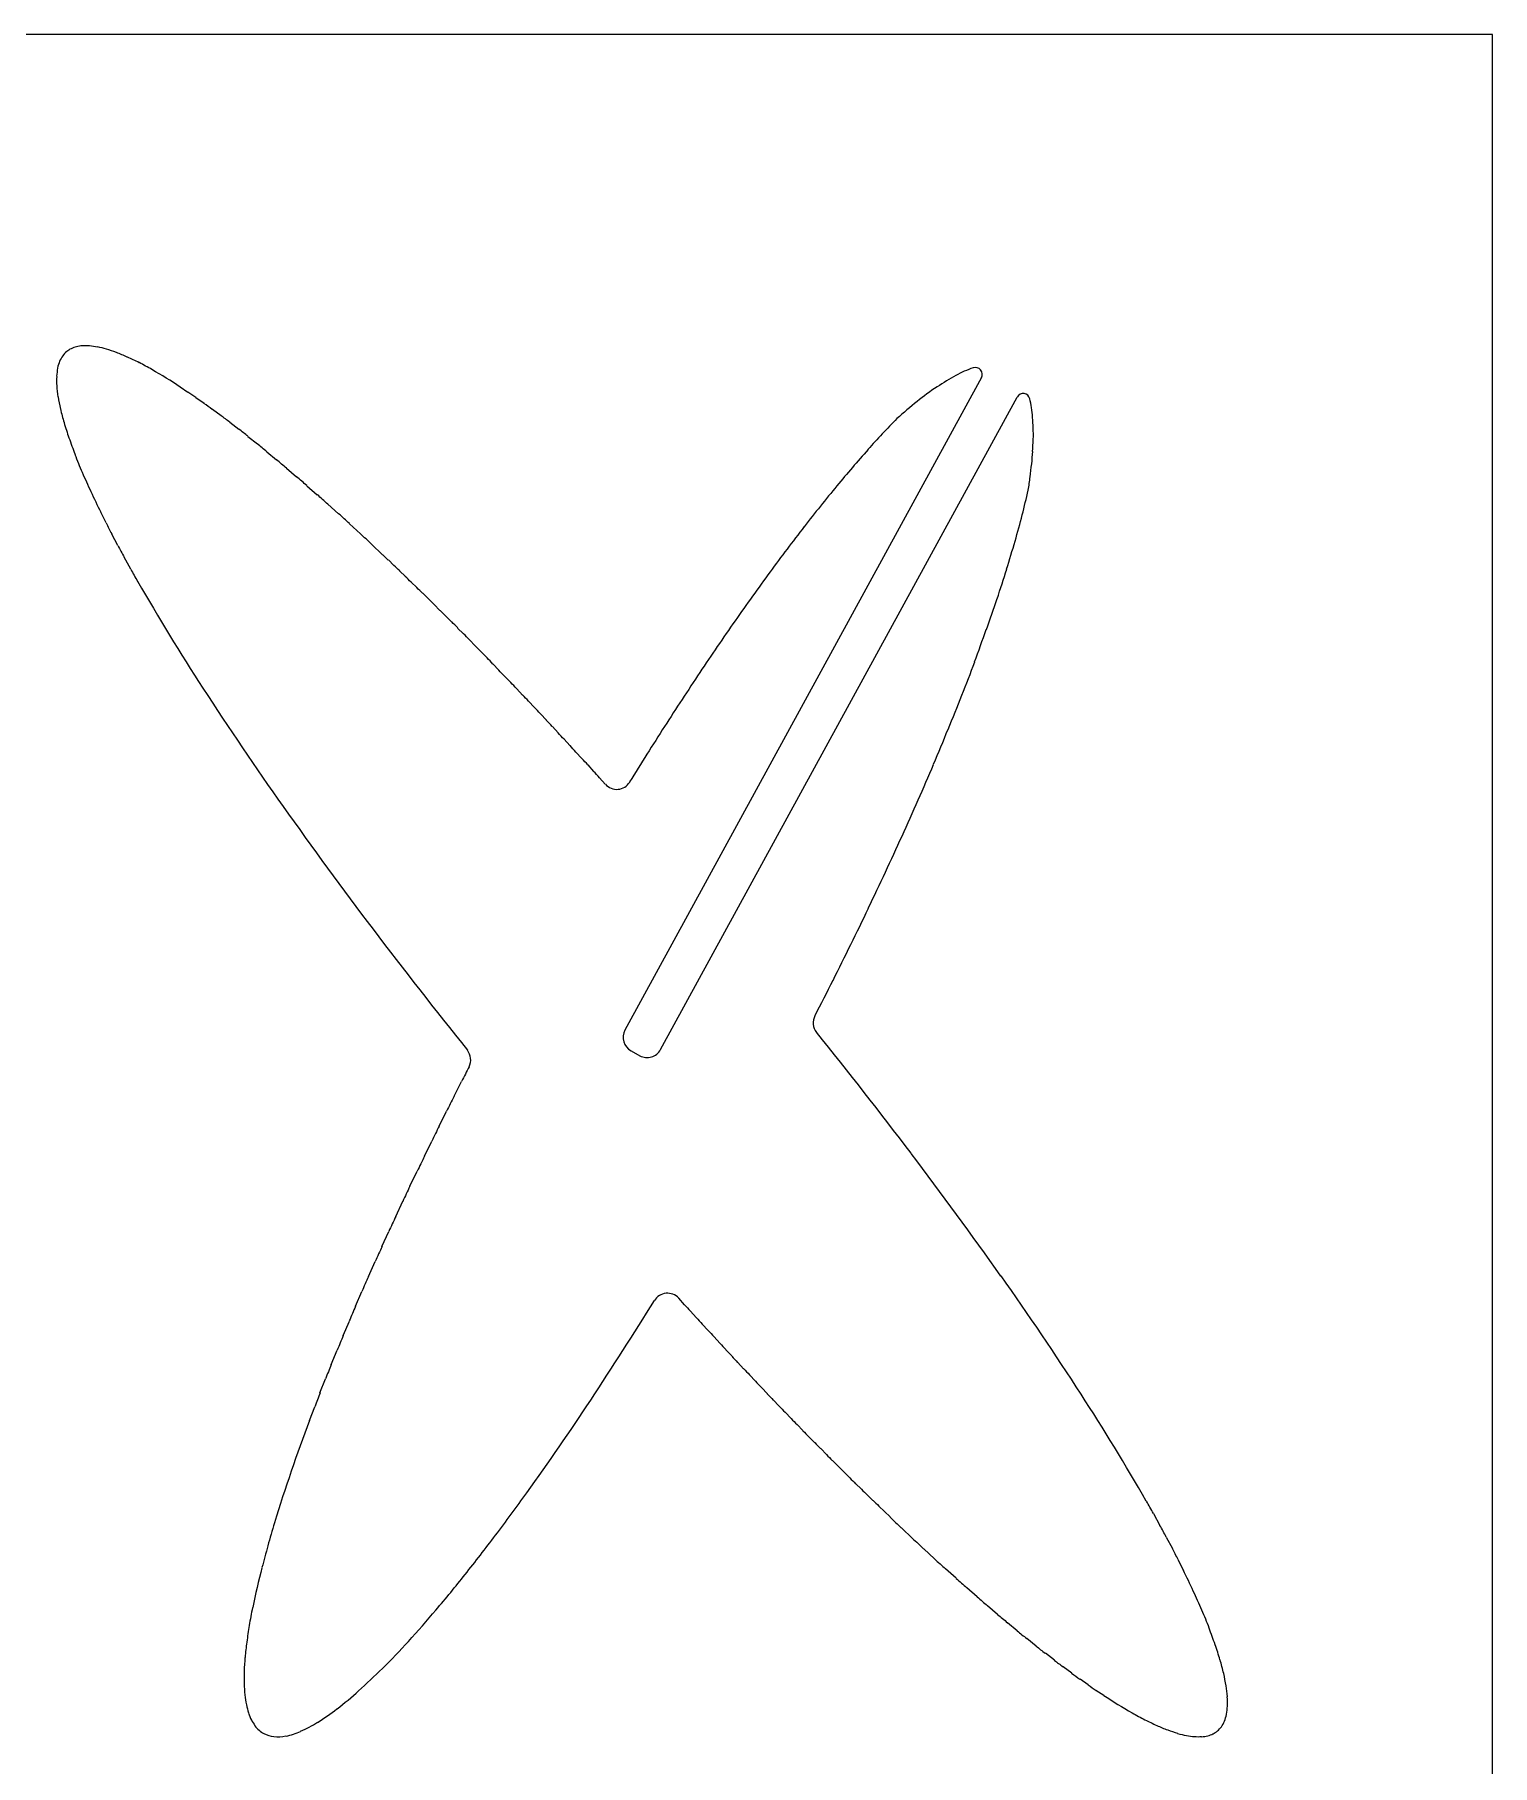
# Model space of a CAD drawing. Extents: x -6446 to -4726, y -54 to 1630.
# Drawn here: x -5585 to -4726, y 610 to 1630 of the extents above; entities that cross this region are included whole.
import ezdxf

# ---------------------------------------------------------------- set-up
doc = ezdxf.new("R2010")
doc.units = 0
doc.header["$MEASUREMENT"] = 0
doc.layers.add('DEFAULT', color=7, linetype='Continuous')

msp = doc.modelspace()

# ---------------------------------------------------------------- linework, layer by layer
at = {"layer": 'DEFAULT'}
for p, q in [((-4726.4, 1629.8), (-6445.9, 1629.8)), ((-4726.4, -53.7), (-4726.4, 1629.8)), ((-5499.5, 1422.1), (-5495, 1419)), ((-5027.5, 1427.6), (-5237.5, 1043)), ((-5490.3, 1415.8), (-5485.5, 1412.5)), ((-5480.6, 1408.9), (-5475.5, 1405.2)), ((-5216.5, 1031.5), (-5006.4, 1416.1)), ((-5470.4, 1401.3), (-5465.1, 1397.2)), ((-5459.7, 1392.9), (-5454.1, 1388.5)), ((-5448.5, 1383.9), (-5442.8, 1379.1)), ((-5436.9, 1374.2), (-5431, 1369.1)), ((-5424.9, 1363.9), (-5418.8, 1358.5)), ((-5543.2, 1342), (-5546.4, 1348.3)), ((-5412.6, 1353), (-5406.2, 1347.3)), ((-5399.9, 1341.5), (-5393.4, 1335.5)), ((-5536.3, 1328.7), (-5539.9, 1335.4)), ((-5386.9, 1329.4), (-5380.3, 1323.2)), ((-5528.7, 1314.7), (-5532.6, 1321.8)), ((-5376.9, 1320.1), (-5373.6, 1316.9)), ((-5370.3, 1313.7), (-5366.9, 1310.4)), ((-5363.5, 1307.1), (-5360.1, 1303.8)), ((-5356.7, 1300.5), (-5353.3, 1297.2)), ((-5349.9, 1293.8), (-5346.5, 1290.4)), ((-5343, 1287), (-5339.6, 1283.5)), ((-5336.1, 1280), (-5332.7, 1276.5)), ((-5329.2, 1273), (-5325.7, 1269.5)), ((-5322.3, 1265.9), (-5318.8, 1262.4)), ((-5315.3, 1258.8), (-5311.8, 1255.2)), ((-5308.3, 1251.5), (-5304.8, 1247.9)), ((-5301.3, 1244.2), (-5297.8, 1240.5)), ((-5294.3, 1236.9), (-5290.8, 1233.2)), ((-5287.3, 1229.4), (-5283.8, 1225.7)), ((-5280.3, 1222), (-5276.8, 1218.2)), ((-5273.4, 1214.5), (-5269.9, 1210.7)), ((-5266.4, 1206.9), (-5262.9, 1203.1)), ((-5259.4, 1199.3), (-5256, 1195.5)), ((-5252.5, 1191.7), (-5249.1, 1187.9)), ((-5233.9, 1030.8), (-5228.7, 1027.9)), ((-5338.2, 1004), (-5333.8, 1012.7)), ((-5347, 986.4), (-5342.6, 995.2)), ((-5355.7, 968.7), (-5351.4, 977.6)), ((-5364.2, 951), (-5360, 959.9)), ((-5372.6, 933.2), (-5368.4, 942.1)), ((-5380.7, 915.4), (-5376.7, 924.3)), ((-5388.6, 897.7), (-5384.7, 906.6)), ((-5396.2, 880.2), (-5392.5, 889)), ((-5202.4, 881.1), (-5205.8, 884.9)), ((-5403.6, 862.9), (-5399.9, 871.5)), ((-5195.5, 873.5), (-5198.9, 877.3)), ((-5188.5, 865.9), (-5192, 869.7)), ((-5181.6, 858.4), (-5185, 862.1)), ((-5410.6, 845.9), (-5407.1, 854.3)), ((-5174.6, 850.9), (-5178.1, 854.6)), ((-5167.6, 843.4), (-5171.1, 847.1)), ((-5417.2, 829.2), (-5413.9, 837.5)), ((-5160.6, 836), (-5164.1, 839.7)), ((-5153.6, 828.6), (-5157.1, 832.3)), ((-5423.4, 812.8), (-5420.3, 820.9)), ((-5146.6, 821.3), (-5150.1, 825)), ((-5139.6, 814.1), (-5143.1, 817.7)), ((-5132.7, 806.9), (-5136.1, 810.5)), ((-5125.7, 799.8), (-5129.2, 803.3)), ((-5118.8, 792.8), (-5122.2, 796.3)), ((-5111.9, 785.9), (-5115.3, 789.3)), ((-5105, 779.1), (-5108.4, 782.5)), ((-5098.2, 772.3), (-5101.6, 775.7)), ((-5091.4, 765.7), (-5094.8, 769)), ((-5081.3, 756), (-5088, 762.4)), ((-4926.2, 758.1), (-4922.3, 751)), ((-5068.1, 743.4), (-5074.6, 749.6)), ((-5055.1, 731.4), (-5061.5, 737.3)), ((-4918.6, 744.1), (-4915, 737.4)), ((-5042.4, 719.9), (-5048.7, 725.5)), ((-4911.7, 730.9), (-4908.5, 724.5)), ((-5030, 708.9), (-5036.1, 714.3)), ((-5018, 698.6), (-5024, 703.7)), ((-5006.4, 688.9), (-5012.2, 693.7)), ((-4995.2, 679.9), (-5000.8, 684.3)), ((-4984.5, 671.6), (-4989.8, 675.7)), ((-4974.3, 663.9), (-4979.4, 667.7)), ((-4964.6, 657), (-4969.4, 660.4)), ((-4955.4, 650.8), (-4960, 653.8))]:
    msp.add_line(p, q, dxfattribs=at)
for centre, radius, start, end in [((-5555.4, 1431), 16.4, 144.8731, 157.8428), ((-5558, 1432.8), 13.2, 129.8238, 144.7139), ((-5558, 1432.8), 13.2, 116.3408, 129.8238), ((-5557, 1430.8), 15.4, 104.0444, 116.3408), ((-5555.8, 1426), 20.4, 93.7045, 104.0444), ((-5555.3, 1417.8), 28.6, 85.3636, 93.7045), ((-5556.3, 1405.2), 41.2, 78.7424, 85.3636), ((-5559.8, 1387.8), 59, 73.4643, 78.7424), ((-5566.7, 1364.6), 83.2, 69.2236, 73.4643), ((-5577.8, 1335.2), 114.6, 65.7588, 69.2236), ((-5594.3, 1298.5), 154.9, 62.8977, 65.7588), ((-5525.7, 1426), 46.7, 177.1292, 184.0026), ((-5538.4, 1426.7), 34, 168.9811, 177.1292), ((-5550.6, 1429.1), 21.6, 157.8428, 168.9811), ((-5616.6, 1255), 203.8, 60.4904, 62.8977), ((-5643.7, 1205.7), 260, 56.3131, 60.6425), ((-4982.2, 1315.9), 128, 118.1218, 123.9126), ((-5008.5, 1366.1), 71.4, 109.5525, 118.4905), ((-5031, 1429.5), 4, 40.4574, 109.5525), ((-5031, 1429.5), 4, 331.3623, 40.4574), ((-5495.6, 1428.1), 76.9, 184.0026, 188.816), ((-5620, 1231.8), 225.1, 54.8257, 56.2643), ((-4954.5, 1274.7), 177.7, 123.9126, 128.5825), ((-5002.9, 1414.2), 4, 82.2672, 151.3623), ((-5002.9, 1414.2), 4, 13.1721, 82.2672), ((-5476.2, 1431.1), 96.5, 188.816, 193.2005), ((-5413.5, 1445.9), 160.9, 193.2005, 196.1753), ((-5643.4, 1188.8), 273.7, 53.5151, 54.7858), ((-4906.3, 1214.2), 255, 128.5825, 132.1014), ((-5062.8, 1400.2), 65.5, 8.5082, 13.1721), ((-5090.9, 1396), 93.9, 4.9706, 8.5082), ((-5397.4, 1450.5), 177.6, 196.1753, 199.1927), ((-5670.7, 1141.6), 328, 52.3499, 53.4822), ((-4699.1, 1032.4), 529.8, 135.543, 138.2463), ((-5101.4, 1395.1), 104.4, 1.539, 4.9706), ((-5146.4, 1393.9), 149.5, 358.9784, 1.539), ((-5276.4, 1492.6), 305.7, 199.1927, 201.1377), ((-5702, 1090.4), 387.7, 51.3051, 52.3224), ((-5737.1, 1035.5), 452.4, 50.3612, 51.282), ((-5149.6, 1393.9), 152.6, 356.3251, 358.9784), ((-5288.1, 1488.1), 293.3, 201.1377, 203.3672), ((-5775.8, 977.4), 521.8, 49.5025, 50.3417), ((-4538.8, 889.3), 744.6, 138.2463, 140.4081), ((-5216.2, 1398.2), 219.4, 354.389, 356.3251), ((-5066.2, 1584), 535, 203.3672, 204.6997), ((-5817.7, 916.6), 595.3, 48.716, 49.4858), ((-5294.9, 1409.4), 298.9, 350.7168, 352.2409), ((-5202.5, 1396.8), 205.6, 352.2409, 354.389), ((-5150.9, 1545), 441.7, 204.6997, 206.4461), ((-5862.4, 853.5), 672.2, 47.9915, 48.7017), ((-4362.2, 743.2), 973.8, 140.4081, 142.2272), ((-5461.3, 1465.4), 473, 345.4688, 347.2735), ((-5909.4, 788.9), 751.7, 47.3202, 47.9791), ((-5626.6, 1508.3), 643.8, 344.0369, 345.4688), ((-5244.9, 1491.4), 333.7, 206.5979, 207.861), ((-4144, 574.2), 1249.8, 142.2272, 143.7573), ((-5182.3, 1515.5), 400.3, 207.8239, 208.9457), ((-5958.1, 723.3), 832.9, 46.6951, 47.3095), ((-5685.5, 1525.1), 705, 342.6367, 344.0369), ((-5996.8, 670.8), 897.6, 46.325, 46.6175), ((-6021.8, 638), 938.6, 46.0394, 46.3228), ((-5114.7, 1543.4), 473, 208.9153, 209.9207), ((-4347.7, 1982.6), 1356.8, 209.8364, 212.9548), ((-6046.9, 605.3), 979.5, 45.7624, 46.0373), ((-3945.5, 428.7), 1495.9, 143.7573, 145.1134), ((-5916.7, 1597.4), 947.3, 341.5295, 342.6367), ((-6071.9, 572.9), 1020.2, 45.4934, 45.7604), ((-6096.8, 540.8), 1060.6, 45.2319, 45.4916), ((-5941.4, 1605.7), 973.3, 340.3931, 341.5295), ((-6121.5, 509.1), 1100.5, 44.9775, 45.2302), ((-6145.9, 477.9), 1139.9, 44.7297, 44.9759), ((-6169.9, 447.2), 1178.5, 44.4882, 44.7282), ((-3705.2, 261.1), 1788.9, 145.1134, 146.2972), ((-6249.7, 1715.5), 1300.5, 339.5026, 340.3931), ((-6193.5, 417.1), 1216.4, 44.2525, 44.4868), ((-6216.5, 387.8), 1253.3, 44.0222, 44.2511), ((-6238.9, 359.2), 1289.2, 43.7972, 44.021), ((-6210.8, 1700.9), 1259.1, 338.5456, 339.5026), ((-6260.5, 331.5), 1324.1, 43.5769, 43.796), ((-3535.3, 147.8), 1993.1, 146.2972, 147.3903), ((-3733.3, 2380.9), 2089, 212.9548, 215.2631), ((-6281.4, 304.7), 1357.7, 43.3613, 43.5758), ((-6603.9, 1855.4), 1681.4, 337.8048, 338.5456), ((-6301.4, 278.8), 1390, 43.1499, 43.3603), ((-6320.6, 253.9), 1421, 42.9426, 43.149), ((-6338.7, 230), 1450.5, 42.7391, 42.9417), ((-3317.4, 8.4), 2251.8, 147.3903, 148.3723), ((-6473.1, 1802.1), 1540.1, 336.9736, 337.8048), ((-6355.8, 207.3), 1478.5, 42.5392, 42.7382), ((-6371.8, 185.6), 1505, 42.3426, 42.5384), ((-6386.7, 165.1), 1529.8, 42.1493, 42.3419), ((-6953, 2006), 2061.6, 336.339, 336.9736), ((-5242.4, 1193.9), 9, 222.1014, 275.2368), ((-5242.4, 1193.9), 9, 275.2368, 328.3723), ((-3224.8, 2740.4), 2711.7, 215.2631, 217.1587), ((-6822, 1948.6), 1918.5, 334.945, 336.339), ((-7612.4, 2318.1), 2791, 334.4601, 334.945), ((-6861.3, 1959.2), 1958.6, 333.7678, 334.4601), ((-2819.8, 3047.4), 3219.9, 217.1587, 218.7678), ((-7880.3, 2461.3), 3094.6, 333.3307, 333.7678), ((-7365.8, 2205.9), 2520.2, 332.7384, 333.2716), ((-5117.6, 1047.3), 9, 152.7384, 218.7678), ((-5229.6, 1038.7), 9, 151.3623, 241.3623), ((-7635.1, -974.5), 3219.9, 37.1587, 38.7678), ((-5337.4, 1025.5), 9, 332.7384, 38.7678), ((-5224.4, 1035.8), 9, 286.3623, 331.3623), ((-3079.1, -138.1), 2531.4, 152.7384, 152.959), ((-5224.4, 1035.8), 9, 241.3623, 286.3623), ((-4226.6, 439.3), 1246.8, 153.071, 153.5218), ((-4259.3, 444.7), 1215.1, 153.525, 153.9894), ((-7230.1, -667.6), 2711.7, 35.2631, 37.1587), ((-4297.8, 452.6), 1177, 153.9932, 154.4731), ((-4341.9, 462.8), 1132.9, 154.4773, 154.9749), ((-4391.1, 475.1), 1083.1, 154.9798, 155.4976), ((-4445, 489.1), 1028.2, 155.5032, 156.044), ((-6721.6, -308), 2089, 32.9548, 35.2631), ((-4503.1, 504.4), 969, 156.0503, 156.6174), ((-5212.5, 878.9), 9, 95.2368, 148.3723), ((-5212.5, 878.9), 9, 42.1014, 95.2368), ((-4564.6, 520.8), 906, 156.6247, 157.2217), ((-7089.7, 2035), 2195.6, 326.5555, 328.3723), ((-4068.2, 1907.7), 1529.8, 222.1493, 222.3419), ((-4083.1, 1887.2), 1505, 222.3426, 222.5384), ((-4628.8, 537.7), 840.2, 157.23, 157.8615), ((-4099.1, 1865.6), 1478.5, 222.5392, 222.7382), ((-4116.2, 1842.8), 1450.5, 222.7391, 222.9417), ((-4134.4, 1818.9), 1421, 222.9426, 223.149), ((-4694.9, 554.8), 772.6, 157.871, 158.5419), ((-4153.5, 1794.1), 1390, 223.1499, 223.3603), ((-4762, 571.8), 703.9, 158.5529, 159.2693), ((-4173.5, 1768.2), 1357.7, 223.3613, 223.5758), ((-4194.4, 1741.3), 1324.1, 223.577, 223.796), ((-6107.3, 90.3), 1356.8, 29.8364, 32.9548), ((-6671.6, 1758.8), 1694.5, 324.3095, 326.5555), ((-4216.1, 1713.6), 1289.2, 223.7972, 224.021), ((-4503.4, 464.9), 983.6, 159.2819, 162.9915), ((-4238.4, 1685), 1253.3, 224.0222, 224.2511), ((-4261.4, 1655.7), 1216.4, 224.2525, 224.4868), ((-4285, 1625.7), 1178.5, 224.4882, 224.7282), ((-4309, 1595), 1139.9, 224.7297, 224.9759), ((-4333.4, 1563.8), 1100.5, 224.9775, 225.2302), ((-4358.1, 1532), 1060.6, 225.2319, 225.4916), ((-6344.3, 1523.7), 1291.5, 322.9298, 324.3095), ((-4383, 1499.9), 1020.2, 225.4934, 225.7604), ((-4408, 1467.5), 979.5, 225.7624, 226.0373), ((-5340.2, 529.4), 473, 28.9153, 29.9207), ((-4447, 1415.4), 915, 226.11, 226.6857), ((-4904.1, 587), 564.7, 162.9516, 164.3848), ((-6237.2, 1442.8), 1157.3, 321.4825, 322.9298), ((-5272.6, 557.3), 400.3, 27.8239, 28.9457), ((-4693.7, 528.2), 783.1, 164.3848, 165.3599), ((-4496.8, 1349.5), 832.9, 226.6951, 227.3095), ((-5210, 581.5), 333.7, 26.5979, 27.861), ((-5031, 616.3), 434.5, 165.3599, 168.5447), ((-4545.5, 1283.9), 751.7, 227.3202, 227.9791), ((-5304, 527.8), 441.7, 24.6997, 26.4461), ((-5998, 1252.4), 851.6, 319.6613, 321.4825), ((-4592.5, 1219.3), 672.2, 227.9915, 228.7017), ((-4637.2, 1156.3), 595.3, 228.716, 229.4858), ((-5388.7, 488.8), 535, 23.3672, 24.6997), ((-5129.8, 636.3), 333.8, 168.5447, 170.3966), ((-5877.2, 1149.9), 693.2, 317.623, 319.6613), ((-4679.1, 1095.4), 521.8, 229.5025, 230.3417), ((-5166.8, 584.7), 293.3, 21.1377, 23.3672), ((-5196.6, 647.7), 266, 170.3966, 172.5334), ((-4717.8, 1037.3), 452.4, 230.3612, 231.282), ((-5178.5, 580.2), 305.7, 19.1927, 21.1377), ((-5255.5, 655.4), 206.6, 172.5334, 175.0434), ((-5720.1, 1006.5), 480.5, 314.9928, 317.623), ((-4752.9, 982.5), 387.7, 231.3051, 232.3224), ((-5057.5, 622.3), 177.6, 16.1753, 19.1927), ((-5344.1, 661), 117.8, 178.0144, 181.5939), ((-5303.9, 659.6), 158.1, 175.0434, 178.0144), ((-5627.1, 913.5), 348.9, 311.8163, 314.9928), ((-4784.2, 931.3), 328, 232.3499, 233.4822), ((-4811.6, 884), 273.7, 233.5151, 234.7858), ((-5041.4, 627), 160.9, 13.2005, 16.1753), ((-4978.7, 641.7), 96.5, 8.816, 13.2005), ((-5375.6, 660.1), 86.3, 181.5939, 185.9493), ((-5542.3, 818.8), 221.8, 307.532, 311.8163), ((-4834.9, 841), 225.1, 234.8257, 236.2643), ((-4959.3, 644.7), 76.9, 4.0026, 8.816), ((-5400, 657.5), 61.8, 185.9493, 191.3293), ((-5417.7, 654), 43.7, 191.3293, 198.0149), ((-5492.7, 754.1), 140.3, 301.8635, 307.532), ((-4811.2, 867.2), 260, 236.3131, 240.6425), ((-4916.5, 646.2), 34, 348.9811, 357.1292), ((-4929.2, 646.8), 46.7, 357.1292, 4.0026), ((-5429.9, 650), 30.9, 198.0149, 206.3365), ((-5437.5, 646.3), 22.4, 206.3365, 216.5071), ((-5441.6, 643.2), 17.3, 216.5071, 228.4273), ((-5460.5, 702.4), 79.4, 293.6905, 301.8635), ((-4838.3, 817.9), 203.8, 240.4904, 242.8977), ((-4860.6, 774.4), 154.9, 242.8977, 245.7588), ((-4877.1, 737.6), 114.6, 245.7588, 249.2236), ((-4899.5, 641.8), 16.4, 324.8731, 337.8428), ((-4904.3, 643.8), 21.6, 337.8428, 348.9811), ((-5443.1, 641.5), 15, 228.4273, 241.3623), ((-5442.9, 641.9), 15.4, 241.3623, 264.3441), ((-5442.1, 650.1), 23.7, 264.293, 281.8399), ((-5446.2, 669.7), 43.8, 281.8399, 293.6905), ((-4888.2, 708.3), 83.2, 249.2236, 253.4643), ((-4895.1, 685), 59, 253.4643, 258.7424), ((-4898.6, 667.6), 41.2, 258.7424, 265.3636), ((-4899.6, 655.1), 28.6, 265.3636, 273.7045), ((-4899.1, 646.8), 20.4, 273.7045, 284.0444), ((-4897.9, 642), 15.4, 284.0444, 296.3408), ((-4896.9, 640), 13.2, 296.3408, 309.8238), ((-4896.9, 640), 13.2, 309.8238, 324.7139)]:
    msp.add_arc(centre, radius, start, end, dxfattribs=at)

doc.saveas('drawing.dxf')
